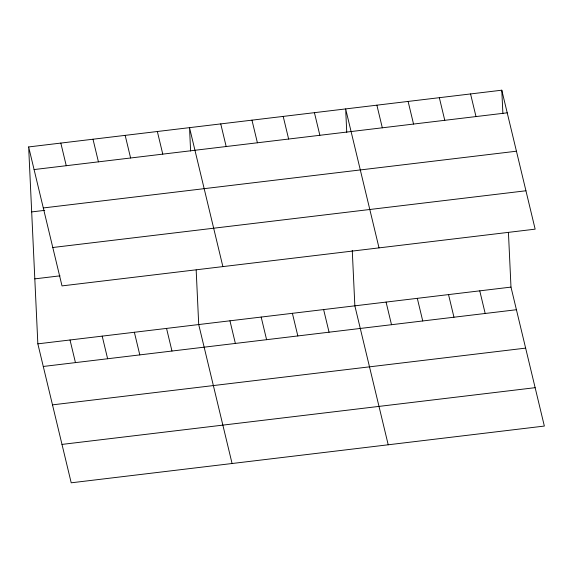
<?xml version="1.0" encoding="UTF-8"?>
<svg xmlns="http://www.w3.org/2000/svg" width="573" height="573" viewBox="0 0 573 573"><rect width="100%" height="100%" fill="white"/><g stroke="black" fill="none" stroke-linecap="round" stroke-linejoin="round"><path stroke-width="0.86" d="M28.65 146.939L501.79 90.197L535.153 229.157L62.013 285.898L28.65 146.939L37.847 343.843L71.21 482.803L544.35 426.061L510.987 287.102L508.437 232.523M34.079 169.565L507.227 112.824M43.297 207.956L516.438 151.215M31.687 211.917L44.73 210.348M52.795 247.507L525.935 190.773M34.81 278.865L60.029 275.835M37.847 343.843L510.987 287.102M43.276 366.469L516.423 309.728M52.494 404.86L525.634 348.119M61.991 444.412L535.132 387.677M470.562 93.943L475.998 116.57M439.341 97.689L444.77 120.316M479.759 290.848L485.195 313.474M408.112 101.435L413.541 124.062M448.53 294.594L453.966 317.22M376.884 105.174L382.313 127.808M417.309 298.34L422.738 320.966M379.018 247.88L345.655 108.92L346.751 132.313M386.08 302.078L391.509 324.712M314.427 112.666L319.863 135.292M388.215 444.791L354.852 305.824L352.259 250.38M283.198 116.412L288.634 139.038M323.623 309.57L329.06 332.197M251.97 120.158L257.406 142.784M292.395 313.316L297.831 335.943M220.748 123.897L226.177 146.53M261.166 317.062L266.603 339.689M222.883 266.61L189.52 127.643L190.608 151.036M229.945 320.801L235.374 343.435M157.346 131.504L162.775 154.13M232.079 463.514L198.716 324.547L196.167 269.969M125.172 135.364L130.601 157.99M166.542 328.408L171.972 351.034M92.998 139.218L98.427 161.851M134.369 332.268L139.798 354.895M60.824 143.078L66.253 165.704M102.195 336.122L107.624 358.755M70.021 339.982L75.45 362.609M501.79 90.197L502.886 113.59"/></g></svg>
